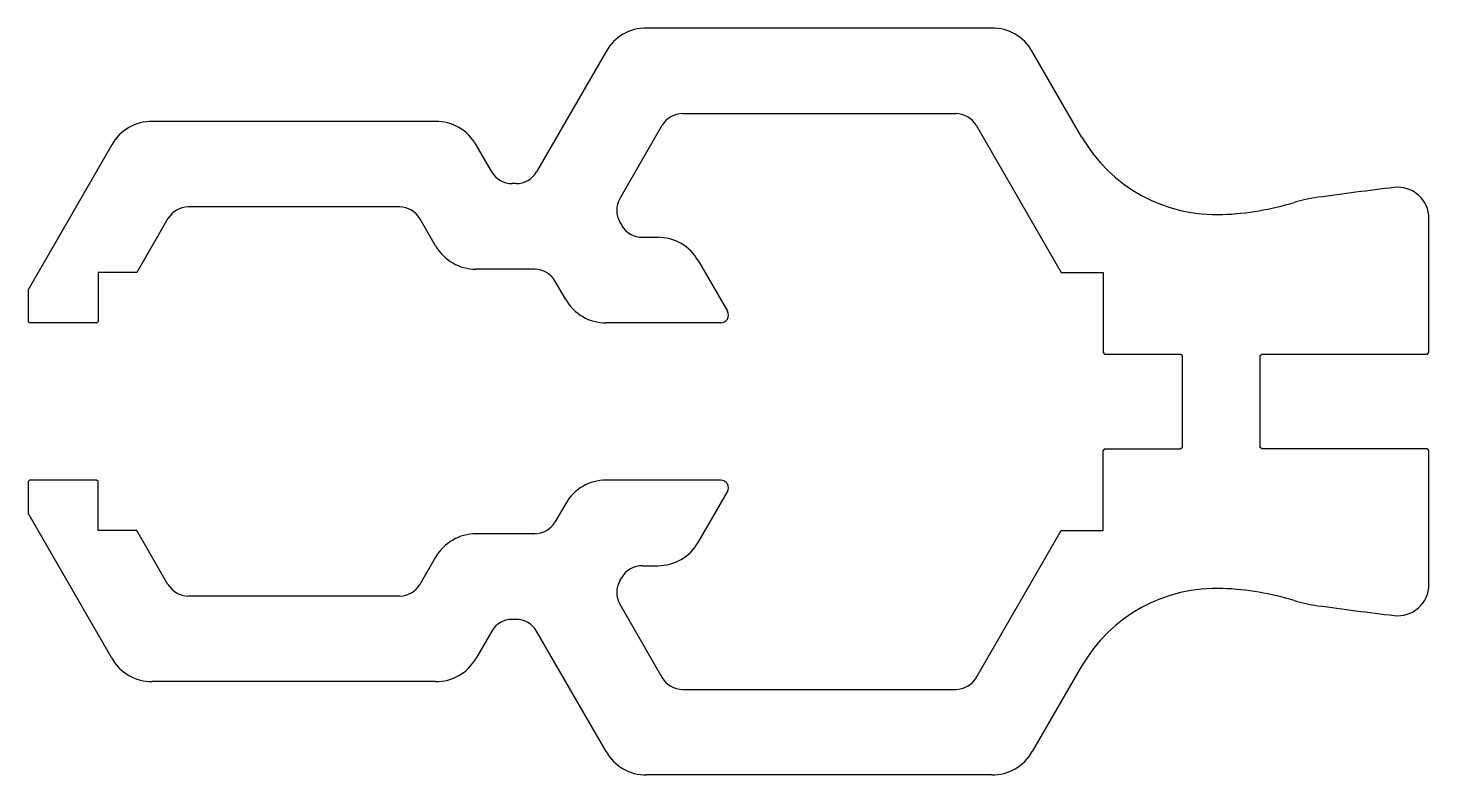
# Model space of a CAD drawing. Header units: millimetres. Extents: x -220 to -130, y -24 to 24.
import ezdxf

# ---------------------------------------------------------------- set-up
doc = ezdxf.new("R2010")
doc.units = ezdxf.units.MM

msp = doc.modelspace()

# ---------------------------------------------------------------- linework, layer by layer
at = {"color": 7, "linetype": 'Continuous', "lineweight": 25}
for p, q in [((-158.083, 24), (-180.268, 24)), ((-182.866, 22.5), (-187.34, 14.75)), ((-152.313, 17.007), (-155.485, 22.5)), ((-177.959, 18.5), (-160.392, 18.5)), ((-193.815, 18), (-212.019, 18)), ((-181.981, 13.032), (-179.258, 17.75)), ((-159.093, 17.75), (-153.637, 8.3)), ((-214.617, 16.5), (-220, 7.176)), ((-190.207, 14.75), (-191.217, 16.5)), ((-188.64, 14), (-188.907, 14)), ((-211.008, 11.75), (-213, 8.3)), ((-196.124, 12.5), (-209.709, 12.5)), ((-193.815, 10), (-194.825, 11.75)), ((-130, 3.15), (-130, 11.767)), ((-181.981, 11.532), (-181.848, 11.3)), ((-180.548, 10.55), (-179.545, 10.55)), ((-176.947, 9.05), (-175.07, 5.8)), ((-213, 8.3), (-215.5, 8.3)), ((-215.5, 8.3), (-215.5, 5.15)), ((-187.448, 8.5), (-191.217, 8.5)), ((-153.637, 8.3), (-150.937, 8.3)), ((-150.937, 8.3), (-150.937, 3.15)), ((-185.456, 6.55), (-186.149, 7.75)), ((-220, 7.176), (-220, 5.15)), ((-220, 5.15), (-219.9, 5.05)), ((-215.6, 5.05), (-219.9, 5.05)), ((-215.6, 5.05), (-215.5, 5.15)), ((-175.503, 5.05), (-182.858, 5.05)), ((-150.937, 3.15), (-150.837, 3.05)), ((-150.837, 3.05), (-145.937, 3.05)), ((-145.937, 3.05), (-145.837, 2.95)), ((-145.837, -2.95), (-145.837, 2.95)), ((-140.837, 2.95), (-140.737, 3.05)), ((-140.837, -2.95), (-140.837, 2.95)), ((-140.737, 3.05), (-130.1, 3.05)), ((-130.1, 3.05), (-130, 3.15)), ((-150.837, -3.05), (-150.937, -3.15)), ((-150.937, -8.3), (-150.937, -3.15)), ((-150.837, -3.05), (-145.937, -3.05)), ((-145.837, -2.95), (-145.937, -3.05)), ((-140.737, -3.05), (-140.837, -2.95)), ((-130.1, -3.05), (-140.737, -3.05)), ((-130, -3.15), (-130.1, -3.05)), ((-130, -11.767), (-130, -3.15)), ((-219.9, -5.05), (-220, -5.15)), ((-220, -5.15), (-220, -7.176)), ((-215.6, -5.05), (-219.9, -5.05)), ((-215.5, -5.15), (-215.6, -5.05)), ((-215.5, -8.3), (-215.5, -5.15)), ((-175.503, -5.05), (-182.858, -5.05)), ((-176.947, -9.05), (-175.07, -5.8)), ((-214.617, -16.5), (-220, -7.176)), ((-185.456, -6.55), (-186.149, -7.75)), ((-213, -8.3), (-215.5, -8.3)), ((-211.008, -11.75), (-213, -8.3)), ((-187.448, -8.5), (-191.217, -8.5)), ((-159.093, -17.75), (-153.637, -8.3)), ((-153.637, -8.3), (-150.937, -8.3)), ((-193.815, -10), (-194.825, -11.75)), ((-180.548, -10.55), (-179.545, -10.55)), ((-181.981, -11.532), (-181.848, -11.3)), ((-196.124, -12.5), (-209.709, -12.5)), ((-181.981, -13.032), (-179.258, -17.75)), ((-188.64, -14), (-188.907, -14)), ((-190.207, -14.75), (-191.217, -16.5)), ((-182.866, -22.5), (-187.34, -14.75)), ((-152.313, -17.007), (-155.485, -22.5)), ((-193.815, -18), (-212.019, -18)), ((-177.959, -18.5), (-160.392, -18.5)), ((-158.083, -24), (-180.268, -24))]:
    msp.add_line(p, q, dxfattribs=at)
for centre, radius, start, end in [((-180.268, 21), 3, 90, 150), ((-158.083, 21), 3, 30, 90), ((-212.019, 15), 3, 90, 150), ((-193.815, 15), 3, 30, 90), ((-177.959, 17), 1.5, 90, 150), ((-160.392, 17), 1.5, 30, 90), ((-143.653, 22.007), 10, 210, 272.3381), ((-188.907, 15.5), 1.5, 210, 270), ((-188.64, 15.5), 1.5, 270, 330), ((-95, -293.667), 309.667, 96.90711, 97.82002), ((-132, 11.767), 2, 0, 96.90711), ((-180.682, 12.282), 1.5, 150, 210), ((-144, 30.5), 18.5, 272.3381, 286.77784), ((-135.773, 3.213), 10, 97.82002, 106.77784), ((-209.709, 11), 1.5, 90, 150), ((-196.124, 11), 1.5, 30, 90), ((-180.548, 12.05), 1.5, 210, 270), ((-191.217, 11.5), 3, 210, 270), ((-179.545, 7.55), 3, 30, 90), ((-187.448, 7), 1.5, 30, 90), ((-182.858, 8.05), 3, 210, 270), ((-175.503, 5.55), 0.5, 270, 30), ((-182.858, -8.05), 3, 90, 150), ((-175.503, -5.55), 0.5, 330, 90), ((-187.448, -7), 1.5, 270, 330), ((-191.217, -11.5), 3, 90, 150), ((-179.545, -7.55), 3, 270, 330), ((-180.548, -12.05), 1.5, 90, 150), ((-180.682, -12.282), 1.5, 150, 210), ((-209.709, -11), 1.5, 210, 270), ((-196.124, -11), 1.5, 270, 330), ((-143.653, -22.007), 10, 87.6619, 150), ((-144, -30.5), 18.5, 73.22216, 87.6619), ((-132, -11.767), 2, 263.09289, 360), ((-135.773, -3.213), 10, 253.22216, 262.17998), ((-95, 293.667), 309.667, 262.17998, 263.09289), ((-188.907, -15.5), 1.5, 90, 150), ((-188.64, -15.5), 1.5, 30, 90), ((-212.019, -15), 3, 210, 270), ((-193.815, -15), 3, 270, 330), ((-177.959, -17), 1.5, 210, 270), ((-160.392, -17), 1.5, 270, 330), ((-158.083, -21), 3, 270, 330), ((-180.268, -21), 3, 210, 270)]:
    msp.add_arc(centre, radius, start, end, dxfattribs=at)

doc.saveas('drawing.dxf')
